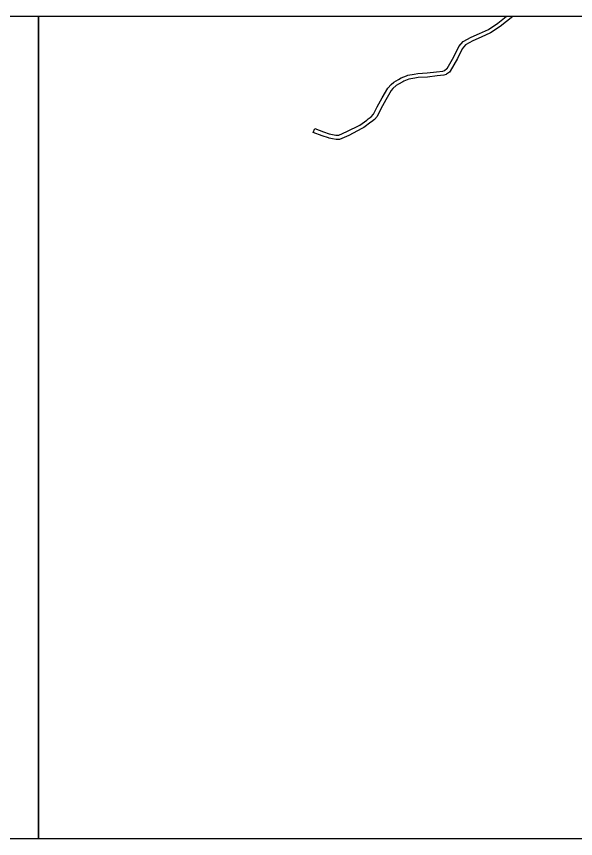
# Model space of a CAD drawing. Header units: metres. Extents: x -28000 to -24000, y -108000 to -105000.
# Drawn here: x -27216 to -26808, y -105600 to -105000 of the extents above; entities that cross this region are included whole.
import ezdxf

# ---------------------------------------------------------------- set-up
doc = ezdxf.new("R2010")
doc.units = ezdxf.units.M
doc.header["$LTSCALE"] = 2.5
doc.layers.add('図郭', color=7, linetype='Continuous')
doc.layers.add('道路', color=7, linetype='Continuous')

msp = doc.modelspace()

# ---------------------------------------------------------------- linework, layer by layer
at = {"layer": '図郭'}
for points in [[(-28000, -105600), (-27200, -105600), (-27200, -105000), (-28000, -105000)], [(-27200, -105600), (-26400, -105600), (-26400, -105000), (-27200, -105000)]]:
    msp.add_lwpolyline(points, close=True, dxfattribs=at)
at = {"layer": '道路'}
for points in [[(-26853.78, -105000), (-26862.93, -105007.31), (-26870.06, -105012.05), (-26876.89, -105015.21), (-26882.93, -105017.88), (-26888.19, -105020.76), (-26890.65, -105023.54), (-26894.11, -105030.81), (-26899.46, -105039.9), (-26900.08, -105040.56), (-26902.17, -105042.13), (-26902.5, -105042.29), (-26904.1, -105042.75), (-26909.05, -105043.46), (-26916.04, -105044.26), (-26922.81, -105044.52), (-26925.25, -105045), (-26929.55, -105045.82), (-26933.24, -105047.25), (-26933.97, -105047.61), (-26937.31, -105049.42), (-26938.83, -105050.47), (-26941.38, -105052.67), (-26942.62, -105054.09), (-26946.44, -105060.93), (-26950.05, -105067.34), (-26952.89, -105073.12), (-26954.8, -105075.12), (-26956.97, -105076.87), (-26957.33, -105077.16), (-26962.54, -105080.95), (-26963.93, -105081.83), (-26973.53, -105086.79), (-26980.22, -105089.85), (-26981.96, -105089.92), (-26982.75, -105089.85), (-26985.29, -105089.37), (-26987.8, -105088.73), (-26988.37, -105088.59), (-26992.98, -105087.15), (-26999.4, -105084.63)], [(-26998.3, -105081.83), (-26991.98, -105084.32), (-26987.69, -105085.66), (-26985.36, -105086.25), (-26983.01, -105086.73), (-26980.65, -105086.75), (-26974.84, -105084.09), (-26965.49, -105079.26), (-26960.32, -105075.69), (-26959.22, -105074.82), (-26957.19, -105073.19), (-26955.38, -105071.34), (-26955.33, -105071.28), (-26952.71, -105065.95), (-26949.08, -105059.49), (-26945.02, -105052.23), (-26942.54, -105049.6), (-26940.65, -105048.06), (-26937.29, -105045.94), (-26935.3, -105044.91), (-26931.48, -105043.28), (-26930.4, -105042.93), (-26925.81, -105042.05), (-26923.05, -105041.53), (-26916.27, -105041.27), (-26909.44, -105040.49), (-26904.78, -105039.82), (-26903.63, -105039.45), (-26901.95, -105038.11), (-26901.78, -105037.92), (-26896.77, -105029.4), (-26893.17, -105021.86), (-26890.09, -105018.38), (-26884.27, -105015.18), (-26878.13, -105012.47), (-26871.53, -105009.42), (-26864.7, -105004.88), (-26858.59, -105000)], [(-26999.4, -105084.63), (-26998.3, -105081.83)]]:
    msp.add_lwpolyline(points, dxfattribs=at)

doc.saveas('drawing.dxf')
